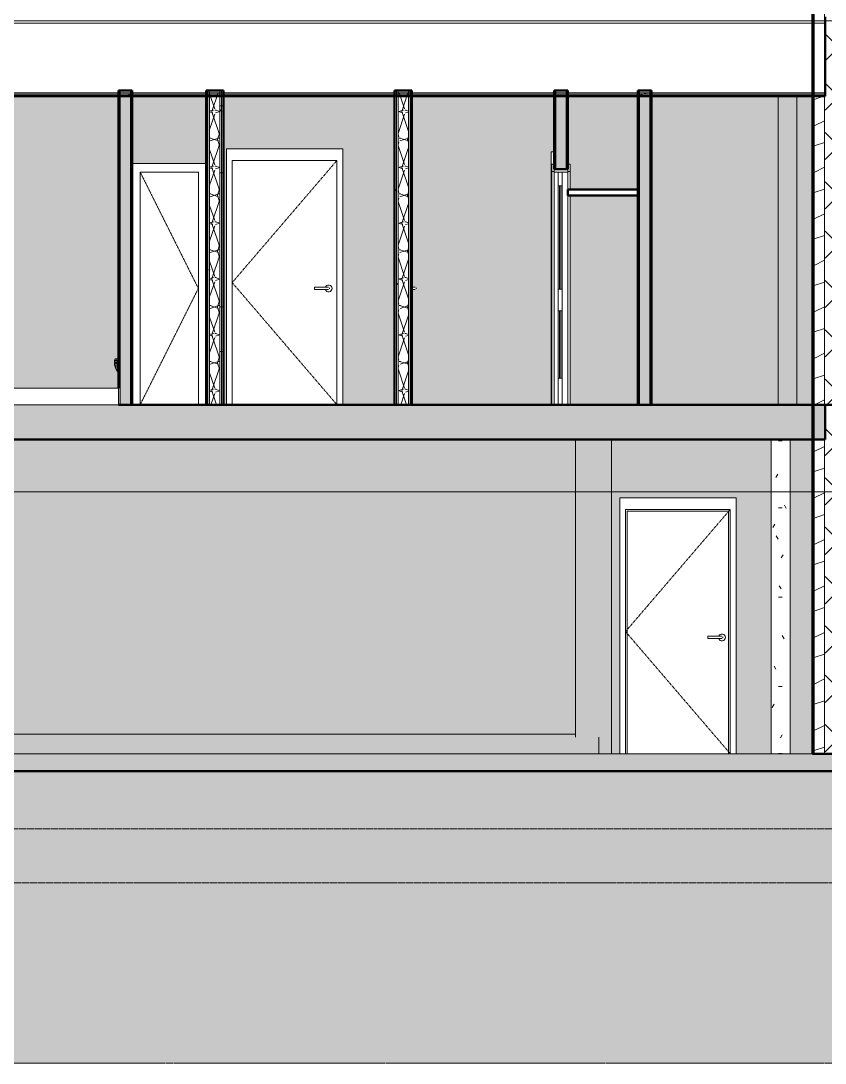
# Model space of a CAD drawing. Header units: inches. Extents: x 9584 to 15274, y -226 to 527.
# Drawn here: x 11580.4 to 11856.8, y -226.4 to 132 of the extents above; entities that cross this region are included whole.
import ezdxf

# ---------------------------------------------------------------- set-up
doc = ezdxf.new("R2010")
doc.units = ezdxf.units.IN
doc.header["$MEASUREMENT"] = 0
for name, pattern in [('Aligning Line 1_8_', [0.25, 0.125, -0.125]), ('Dash 1_16_', [0.125, 0.0625, -0.0625]), ('Grid Line 1_2_', [0.875, 0.5, -0.125, 0.125, -0.125])]:
    doc.linetypes.add(name, pattern=pattern)
for name, color, linetype, lineweight in [('0-1', 7, 'Continuous', 5), ('0-2', 7, 'Continuous', 9), ('0-5', 250, 'Continuous', 13), ('A-AREA-PATT-2', 254, 'Continuous', 9), ('A-DOOR-1', 7, 'Continuous', 9), ('A-DOOR-2', 7, 'Dash 1_16_', 9), ('A-DOOR-3', 50, 'Continuous', 20), ('A-DOOR-FRAM-1', 7, 'Continuous', 9), ('A-DOOR-FRAM-2', 50, 'Continuous', 20), ('A-FLOR', 192, 'Continuous', 13), ('A-FLOR-1', 192, 'Continuous', 50), ('A-FLOR-LEVL-1', 51, 'Grid Line 1_2_', 9), ('A-FLOR-MCUT', 51, 'Continuous', 13), ('A-FLOR-PATT-1', 8, 'Continuous', 9), ('A-WALL-1', 250, 'Continuous', 13), ('A-WALL-2', 10, 'Continuous', 50), ('A-WALL-PATT-1', 253, 'Continuous', 9), ('A-WALL-PATT-2', 7, 'Continuous', 9), ('A-WALL-PATT-4', 252, 'Continuous', 9), ('C-BLDG-PADS-1', 253, 'Continuous', 9), ('C-BLDG-PADS-2', 250, 'Continuous', 13), ('C-TOPO', 7, 'Continuous', 9), ('C-TOPO-1', 10, 'Continuous', 50), ('G-ANNO-SYMB', 111, 'Aligning Line 1_8_', 9), ('G-ANNO-SYMB-1', 147, 'Aligning Line 1_8_', 9), ('I-WALL-1', 10, 'Continuous', 50), ('I-WALL-2', 250, 'Continuous', 13), ('P-SANR-FIXT-1', 7, 'Continuous', 9), ('Q-CASE-1', 10, 'Continuous', 50), ('S-COLS', 52, 'Continuous', 9)]:
    doc.layers.add(name, color=color, linetype=linetype, lineweight=lineweight)
doc.layers.add('A-AREA-PATT-1', color=7, linetype='Continuous', lineweight=9, transparency=1)
pattern_1 = [(216.87, (11002.345, 87.994), (47.980943, 31.987086), [7.997, -71.971]), (206.565, (11011.941, 83.196), (-15.993714, -15.99413), [17.881, -17.881]), (198.435, (11011.941, 75.199), (-31.98674, -15.99388), [10.115, -40.461])]
pattern_2 = [(50, (10995.947, 72), (27.5427, -2.4099), [2.88, -31.68]), (355, (10995.947, 72), (-5.32784, 28.8843), [2.304, -25.344]), (100.451, (10998.243, 71.8), (22.2153, 26.4739), [2.448, -26.924]), (46.184, (10995.947, 79.68), (40.9819, -6.3564), [4.32, -47.52]), (96.636, (10999.363, 79.15), (35.8907, 37.4062), [3.671, -40.386]), (351.184, (10995.947, 79.68), (35.891, 37.4062), [3.456, -38.016]), (21, (10999.787, 77.76), (22.92104, -15.46073), [2.88, -31.68]), (326, (10999.787, 77.76), (9.3435, 27.84574), [2.304, -25.344]), (71.451, (11001.697, 76.472), (32.2648, 12.3844), [2.448, -26.924]), (37.5, (10995.947, 72), (0.466855, 12.78271), [1.267, -23.77, 1.267, -24.461, -25.44]), (37.5, (10995.947, 72), (0.466855, 12.78271), [-50.765, 1.267, -24.173]), (7.5, (10995.947, 72), (10.10159, 15.14509), [1.267, -13.402, 1.267, -23.194, -9.696]), (7.5, (10995.947, 72), (10.10159, 15.14509), [-39.13, 1.267, -8.429]), (327.5, (10987.384, 72), (20.49916, -0.86578), [1.267, -8.333, 1.267, -28.685, -39.744]), (327.5, (10987.384, 72), (20.49916, -0.86578), [-39.552, 1.267, -38.477]), (317.5, (10983.544, 72), (22.39478, 3.8443), [1.267, -11.213, 1.267, -18.624, -28.224]), (317.5, (10983.544, 72), (22.39478, 3.8443), [-32.371, 1.267, -26.957])]
pattern_3 = [(161.57, (10996.427, 72.48), (-3.8399538, -1.54e-05), [0, -27.322, 3.034, 0]), (18.43, (10995.467, 72.48), (-3.8399538, 1.54e-05), [0, -27.322, 3.034, 0]), (108.43, (10996.427, 72.48), (1.919622, -9.6005246), [9.106, -21.25]), (71.57, (10995.467, 72.48), (1.919622, 9.6005246), [9.106, -21.25])]
pattern_4 = [(0, (10995.947, 72), (30.72, 7.68), [1.267, -21.773, 1.267, -21.773, -122.88]), (0, (10995.947, 72), (30.72, 7.68), [-46.08, 1.267, -44.813, 1.267, -21.773, -53.76]), (0, (10995.947, 72), (30.72, 7.68), [-115.2, 1.267, -14.093, 1.267, -37.133]), (120, (11007.467, 75.84), (-22.011075, 22.7643), [1.267, -21.773, 1.267, -21.773, -122.88]), (120, (11007.467, 75.84), (-22.011075, 22.7643), [-46.08, 1.267, -44.813, 1.267, -21.773, -53.76]), (120, (11007.467, 75.84), (-22.011075, 22.7643), [-115.2, 1.267, -14.093, 1.267, -37.133]), (240, (11011.307, 91.2), (-8.708925, -30.4443), [1.267, -21.773, 1.267, -21.773, -122.88]), (240, (11011.307, 91.2), (-8.708925, -30.4443), [-46.08, 1.267, -44.813, 1.267, -21.773, -53.76]), (240, (11011.307, 91.2), (-8.708925, -30.4443), [-115.2, 1.267, -14.093, 1.267, -37.133])]
pattern_5 = [(45, (10995.947, 72), (-8.48528, 8.48528), []), (135, (10995.947, 72), (-8.48528, -8.48528), [])]

# ---------------------------------------------------------------- blocks, each defined once
blk = doc.blocks.new('CTR - 2nd Phase_rvt-1-BUILDING SECTION - EAST_WEST - LOOKING NORTH')
at = {"layer": 'A-FLOR-LEVL-1'}
for p, q in [((9583.58, 132), (12532.58, 132)), ((9583.58, 0), (12532.58, 0)), ((9583.58, -30), (12532.58, -30)), ((9583.58, -120), (12532.58, -120))]:
    blk.add_line(p, q, dxfattribs=at)
at = {"layer": 'G-ANNO-SYMB-1'}
for p, q in [((9680.25, -164.42), (12435.88, -164.42)), ((9680.25, -226.36), (12435.88, -226.36))]:
    blk.add_line(p, q, dxfattribs=at)
blk = doc.blocks.new('Toilet-Domestic-3D - Toilet-Domestic-3D-1352612-BUILDING SECTION - EAST_WEST - LOOKING NORTH')
at = {"layer": 'P-SANR-FIXT-1'}
for p, q in [((11612.51, 15.24), (11612.76, 15.75)), ((11612.51, 15.25), (11613.01, 15.25)), ((11612.51, 14.5), (11612.51, 15.25)), ((11613.01, 15.24), (11612.51, 15.24)), ((11613.01, 14.5), (11612.51, 14.5)), ((11612.76, 15.75), (11613.24, 15.75)), ((11613.01, 15.24), (11613.24, 15.75)), ((11613.51, 15.24), (11613.01, 15.24)), ((11613.01, 14.5), (11613.01, 15.24)), ((11613.51, 14.5), (11613.01, 14.5)), ((11613.02, 15.25), (11613.51, 15.25)), ((11613.24, 15.75), (11613.71, 15.75)), ((11613.86, 15.24), (11613.51, 15.24)), ((11613.51, 14.5), (11613.51, 15.24)), ((11613.86, 14.5), (11613.51, 14.5)), ((11613.52, 15.25), (11613.71, 15.75)), ((11613.52, 15.25), (11613.86, 15.25)), ((11613.71, 15.75), (11613.86, 15.75)), ((11612.51, 14.25), (11613.01, 14.25)), ((11612.51, 14.25), (11612.51, 13.75)), ((11612.51, 13.75), (11613.01, 12.38)), ((11613.01, 14.25), (11613.51, 14.25)), ((11613.01, 14.25), (11613.01, 12.42)), ((11613.01, 12.38), (11613.51, 11.51)), ((11613.51, 14.25), (11613.86, 14.25)), ((11613.51, 14.25), (11613.51, 11.51)), ((11613.51, 11.51), (11613.86, 11.16))]:
    blk.add_line(p, q, dxfattribs=at)
blk = doc.blocks.new('Shower Base-3D - 36_ x 36_-1586087-BUILDING SECTION - EAST_WEST - LOOKING NORTH')
at = {"layer": 'P-SANR-FIXT-1'}
for p, q in [((11577.86, 5.75), (11613.86, 5.75)), ((11577.86, 0), (11577.86, 5.75)), ((11613.86, 5.75), (11613.86, 0)), ((11613.86, 0), (11577.86, 0))]:
    blk.add_line(p, q, dxfattribs=at)
blk = doc.blocks.new('Single-Flush - CLOSET-1720159-BUILDING SECTION - EAST_WEST - LOOKING NORTH')
at = {"layer": 'A-DOOR-2'}
for p in [(11621.36, 80), (11621.36, 0)]:
    blk.add_line(p, (11641.36, 40), dxfattribs=at)
at = {"layer": 'A-DOOR-FRAM-1'}
for p, q in [((11643.99, 83), (11618.61, 83)), ((11621.36, 0), (11621.36, 80)), ((11621.36, 80), (11641.36, 80)), ((11641.36, 80), (11641.36, 0))]:
    blk.add_line(p, q, dxfattribs=at)
blk = doc.blocks.new('Single-Flush - 36_ x 84_-1372824-BUILDING SECTION - EAST_WEST - LOOKING NORTH')
at = {"layer": 'A-DOOR-FRAM-1'}
for p, q in [((11762.61, 0), (11762.61, 87)), ((11762.61, 87), (11763.61, 87))]:
    blk.add_line(p, q, dxfattribs=at)
blk = doc.blocks.new('FOLDING_SLIDING CLOSET - 60_ x 80_-V6-BUILDING SECTION - EAST_WEST - LOOKING NORTH')
at = {"layer": 'A-DOOR-1'}
for p, q in [((11762.86, 82.75), (11762.86, 80.25)), ((11763.61, 82.75), (11762.86, 82.75)), ((11763.61, 80.25), (11763.61, 82.75)), ((11768.36, 82.75), (11768.36, 80.25)), ((11769.11, 82.75), (11768.36, 82.75)), ((11769.11, 80.25), (11769.11, 82.75)), ((11762.86, 80.25), (11763.61, 80.25)), ((11762.86, 0), (11762.86, 80.25)), ((11763.61, 0), (11763.61, 80)), ((11768.36, 80.25), (11769.11, 80.25)), ((11769.11, 80.25), (11769.11, 74)), ((11764.99, 39.75), (11764.99, 75.31)), ((11766.36, 75.31), (11766.36, 39.75)), ((11769.11, 72), (11769.11, 0)), ((11764.99, 9.13), (11764.99, 32.25)), ((11766.36, 32.25), (11766.36, 9.13))]:
    blk.add_line(p, q, dxfattribs=at)
at = {"layer": 'A-DOOR-3'}
for p, q in [((11766.36, 80), (11764.99, 80)), ((11764.99, 80), (11764.99, 75.31)), ((11766.36, 75.31), (11766.36, 80)), ((11764.99, 75.31), (11766.36, 75.31)), ((11765.91, 75.31), (11765.45, 75.31)), ((11765.45, 75.31), (11765.45, 39.75)), ((11765.91, 39.75), (11765.91, 75.31)), ((11766.36, 39.75), (11764.99, 39.75)), ((11764.99, 39.75), (11764.99, 32.25)), ((11765.45, 39.75), (11765.91, 39.75)), ((11766.36, 32.25), (11766.36, 39.75)), ((11764.99, 32.25), (11766.36, 32.25)), ((11765.91, 32.25), (11765.45, 32.25)), ((11765.45, 32.25), (11765.45, 9.13)), ((11765.91, 9.13), (11765.91, 32.25)), ((11766.36, 9.13), (11764.99, 9.13)), ((11764.99, 9.13), (11764.99, 0)), ((11765.45, 9.13), (11765.91, 9.13)), ((11766.36, 0), (11766.36, 9.13)), ((11764.99, 0), (11766.36, 0))]:
    blk.add_line(p, q, dxfattribs=at)
at = {"layer": 'A-DOOR-FRAM-1'}
for p, q in [((11768.36, 80), (11768.36, 74)), ((11768.36, 72), (11768.36, 0))]:
    blk.add_line(p, q, dxfattribs=at)
at = {"layer": 'A-DOOR-FRAM-2'}
for p, q in [((11768.36, 81), (11763.61, 81)), ((11763.61, 81), (11763.61, 80)), ((11768.36, 80.75), (11763.61, 80.75)), ((11763.61, 80), (11768.36, 80)), ((11768.36, 80), (11768.36, 81))]:
    blk.add_line(p, q, dxfattribs=at)
blk = doc.blocks.new('OD_CW_Closet - OD_CW_Closet-1958336-BUILDING SECTION - EAST_WEST - LOOKING NORTH')
at = {"layer": 'Q-CASE-1'}
for p, q in [((11768.36, 74), (11768.36, 72)), ((11792.36, 74), (11768.36, 74)), ((11768.36, 72), (11792.36, 72)), ((11792.36, 72), (11792.36, 74))]:
    blk.add_line(p, q, dxfattribs=at)
blk = doc.blocks.new('CTR - 1st Phase - Unit Layouts_rvt-1-BUILDING SECTION - EAST_WEST - LOOKING NORTH')
at = {"layer": 'A-WALL-PATT-1'}
h = blk.add_hatch(dxfattribs=at)
h.set_pattern_fill('FP_3', color=256, style=0, pattern_type=2)
h.set_pattern_definition(pattern_1)
h.paths.add_polyline_path([(11614.49, 106.12), (11617.99, 106.12), (11617.99, 107.25), (11614.49, 107.25)], flags=0)
h = blk.add_hatch(dxfattribs=at)
h.set_pattern_fill('FP_3', color=256, style=0, pattern_type=2)
h.set_pattern_definition(pattern_1)
h.paths.add_polyline_path([(11792.99, 106.12), (11796.49, 106.12), (11796.49, 107.25), (11792.99, 107.25)], flags=0)
at = {"layer": 'A-WALL-1'}
for p, q in [((11614.49, 0), (11614.49, 108)), ((11617.99, 0), (11617.99, 108)), ((11764.24, 81), (11764.24, 108)), ((11767.74, 81), (11767.74, 108)), ((11792.99, 0), (11792.99, 108)), ((11796.49, 0), (11796.49, 108))]:
    blk.add_line(p, q, dxfattribs=at)
at = {"layer": 'A-WALL-2'}
for p, q in [((11613.86, 108), (11613.86, 5.75)), ((11618.61, 108), (11613.86, 108)), ((11618.61, 0), (11618.61, 108)), ((11768.36, 108), (11763.61, 108)), ((11763.61, 108), (11763.61, 81)), ((11768.36, 81), (11768.36, 108)), ((11792.36, 108), (11792.36, 0)), ((11797.11, 108), (11792.36, 108)), ((11797.11, 0), (11797.11, 108)), ((11763.61, 81), (11768.36, 81)), ((11613.86, 0), (11618.61, 0)), ((11792.36, 0), (11797.11, 0))]:
    blk.add_line(p, q, dxfattribs=at)
at = {"layer": '0-2'}
for name in ['Single-Flush - 36_ x 84_-1372824-BUILDING SECTION - EAST_WEST - LOOKING NORTH', 'Single-Flush - CLOSET-1720159-BUILDING SECTION - EAST_WEST - LOOKING NORTH', 'FOLDING_SLIDING CLOSET - 60_ x 80_-V6-BUILDING SECTION - EAST_WEST - LOOKING NORTH', 'OD_CW_Closet - OD_CW_Closet-1958336-BUILDING SECTION - EAST_WEST - LOOKING NORTH', 'Toilet-Domestic-3D - Toilet-Domestic-3D-1352612-BUILDING SECTION - EAST_WEST - LOOKING NORTH', 'Shower Base-3D - 36_ x 36_-1586087-BUILDING SECTION - EAST_WEST - LOOKING NORTH']:
    blk.add_blockref(name, (0, 0), dxfattribs=at)
blk = doc.blocks.new('CTR  - Topography_rvt-1-BUILDING SECTION - EAST_WEST - LOOKING NORTH')
at = {"layer": 'C-BLDG-PADS-1'}
h = blk.add_hatch(dxfattribs=at)
h.set_pattern_fill('FP_2', color=256, style=0, pattern_type=2)
h.set_pattern_definition(pattern_2)
h.paths.add_polyline_path([(12005.32, -126), (12082.19, -126), (12082.19, -120), (9896.19, -120), (9896.19, -126), (11962.26, -126)], flags=0)
at = {"layer": 'C-TOPO'}
h = blk.add_hatch(dxfattribs=at)
h.set_pattern_fill('FP_20', color=256, style=0, pattern_type=2)
h.set_pattern_definition([(0, (10995.947, 72), (24, 24), [24, -24]), (0, (10995.947, 81), (24, 24), [24, -24]), (0, (10995.947, 90), (24, 24), [24, -24]), (90, (10998.947, 93), (-24, 24), [24, -24]), (90, (11007.947, 93), (-24, 24), [24, -24]), (90, (11016.947, 93), (-24, 24), [24, -24])])
h.paths.add_polyline_path([(11402.52, -226.4), (12082.19, -226.4), (12082.19, -126.01), (9896.19, -126.01), (9896.19, -226.4), (11379.35, -226.4)], flags=0)
at = {"layer": 'A-FLOR-LEVL-1'}
for p, q in [((9583.58, 0), (12532.58, 0)), ((9583.58, -120), (12532.58, -120))]:
    blk.add_line(p, q, dxfattribs=at)
at = {"layer": 'C-BLDG-PADS-2'}
for p, q in [((12082.19, -120), (9896.19, -120)), ((9896.19, -126), (12082.19, -126))]:
    blk.add_line(p, q, dxfattribs=at)
at = {"layer": 'C-TOPO'}
blk.add_line((12082.19, -126.01), (11379.35, -126.01), dxfattribs=at)
at = {"layer": 'C-TOPO-1'}
blk.add_line((11379.35, -126.01), (12082.19, -126.01), dxfattribs=at)
at = {"layer": 'G-ANNO-SYMB-1'}
blk.add_line((9742.88, 0), (12435.88, 0), dxfattribs=at)
blk = doc.blocks.new('HOLLOW METAL - UNIT DOOR-1759144-BUILDING SECTION - EAST_WEST - LOOKING NORTH')
at = {"layer": 'A-DOOR-1'}
for p, q in [((11688.99, 84), (11652.99, 84)), ((11652.99, 84), (11652.99, 0)), ((11688.99, 0), (11688.99, 84)), ((11685.45, 40.39), (11681.31, 40.39)), ((11681.31, 40), (11681.31, 40.39)), ((11681.31, 39.61), (11681.31, 40)), ((11681.31, 39.61), (11685.45, 39.61))]:
    blk.add_line(p, q, dxfattribs=at)
at = {"layer": 'A-DOOR-1', "flags": 128}
for points in [[(11686.04, 40.39), (11686.04, 40.39), (11686.03, 40.39), (11686.03, 40.39), (11686.03, 40.39), (11686.02, 40.39), (11686.02, 40.39), (11686.01, 40.39), (11686.01, 40.39), (11686, 40.39), (11685.99, 40.39), (11685.98, 40.39), (11685.97, 40.39), (11685.96, 40.39), (11685.95, 40.39), (11685.93, 40.39), (11685.92, 40.39), (11685.9, 40.39), (11685.89, 40.39), (11685.87, 40.39), (11685.86, 40.39), (11685.84, 40.39), (11685.82, 40.39), (11685.8, 40.39), (11685.78, 40.39), (11685.76, 40.39), (11685.74, 40.39), (11685.72, 40.39), (11685.7, 40.39), (11685.68, 40.39), (11685.66, 40.39), (11685.64, 40.39), (11685.62, 40.39), (11685.59, 40.39), (11685.57, 40.39), (11685.55, 40.39), (11685.52, 40.39), (11685.5, 40.39), (11685.48, 40.39), (11685.45, 40.39), (11685.45, 40.39)], [(11685.45, 39.61), (11685.47, 39.61), (11685.49, 39.61), (11685.52, 39.61), (11685.54, 39.61), (11685.56, 39.61), (11685.59, 39.61), (11685.61, 39.61), (11685.63, 39.61), (11685.65, 39.61), (11685.68, 39.61), (11685.7, 39.61), (11685.72, 39.61), (11685.74, 39.61), (11685.76, 39.61), (11685.78, 39.61), (11685.8, 39.61), (11685.82, 39.61), (11685.84, 39.61), (11685.85, 39.61), (11685.87, 39.61), (11685.89, 39.61), (11685.9, 39.61), (11685.92, 39.61), (11685.93, 39.61), (11685.94, 39.61), (11685.96, 39.61), (11685.97, 39.61), (11685.98, 39.61), (11685.99, 39.61), (11686, 39.61), (11686, 39.61), (11686.01, 39.61), (11686.02, 39.61), (11686.02, 39.61), (11686.03, 39.61), (11686.03, 39.61), (11686.03, 39.61), (11686.04, 39.61), (11686.04, 39.61)]]:
    blk.add_lwpolyline(points, dxfattribs=at)
at = {"layer": 'A-DOOR-1'}
for centre, radius, start, end in [((11686.13, 40), 1.18, 360, 160.3657), ((11686.13, 40), 1.18, 199.5633, 360), ((11686.04, 40), 0.394, 75, 90), ((11686.04, 40), 0.394, 270, 285), ((11686.04, 40), 0.394, 0, 30), ((11686.04, 40), 0.394, 330, 0)]:
    blk.add_arc(centre, radius, start, end, dxfattribs=at)
at = {"layer": 'A-DOOR-2'}
for p, q in [((11688.99, 84), (11652.99, 42)), ((11652.99, 42), (11688.99, 0))]:
    blk.add_line(p, q, dxfattribs=at)
at = {"layer": 'A-DOOR-FRAM-1'}
for p, q in [((11652.99, 84), (11652.99, 0)), ((11652.99, 84), (11688.99, 84)), ((11688.99, 84), (11688.99, 0))]:
    blk.add_line(p, q, dxfattribs=at)
blk = doc.blocks.new('HOLLOW METAL - UNIT DOOR-1758958-BUILDING SECTION - EAST_WEST - LOOKING NORTH')
at = {"layer": 'A-DOOR-1'}
for p, q in [((11715.29, 40.39), (11714.79, 40.39)), ((11714.79, 39.61), (11715.29, 39.61))]:
    blk.add_line(p, q, dxfattribs=at)
at = {"layer": 'A-DOOR-1', "flags": 128}
for points in [[(11715.88, 40.39), (11715.88, 40.39), (11715.87, 40.39), (11715.87, 40.39), (11715.87, 40.39), (11715.86, 40.39), (11715.86, 40.39), (11715.85, 40.39), (11715.85, 40.39), (11715.84, 40.39), (11715.83, 40.39), (11715.82, 40.39), (11715.81, 40.39), (11715.8, 40.39), (11715.79, 40.39), (11715.77, 40.39), (11715.76, 40.39), (11715.74, 40.39), (11715.73, 40.39), (11715.71, 40.39), (11715.7, 40.39), (11715.68, 40.39), (11715.66, 40.39), (11715.64, 40.39), (11715.62, 40.39), (11715.6, 40.39), (11715.58, 40.39), (11715.56, 40.39), (11715.54, 40.39), (11715.52, 40.39), (11715.5, 40.39), (11715.48, 40.39), (11715.45, 40.39), (11715.43, 40.39), (11715.41, 40.39), (11715.39, 40.39), (11715.36, 40.39), (11715.34, 40.39), (11715.32, 40.39), (11715.29, 40.39), (11715.29, 40.39)], [(11715.29, 39.61), (11715.31, 39.61), (11715.33, 39.61), (11715.36, 39.61), (11715.38, 39.61), (11715.4, 39.61), (11715.43, 39.61), (11715.45, 39.61), (11715.47, 39.61), (11715.49, 39.61), (11715.52, 39.61), (11715.54, 39.61), (11715.56, 39.61), (11715.58, 39.61), (11715.6, 39.61), (11715.62, 39.61), (11715.64, 39.61), (11715.66, 39.61), (11715.67, 39.61), (11715.69, 39.61), (11715.71, 39.61), (11715.73, 39.61), (11715.74, 39.61), (11715.76, 39.61), (11715.77, 39.61), (11715.78, 39.61), (11715.79, 39.61), (11715.81, 39.61), (11715.82, 39.61), (11715.83, 39.61), (11715.84, 39.61), (11715.84, 39.61), (11715.85, 39.61), (11715.86, 39.61), (11715.86, 39.61), (11715.87, 39.61), (11715.87, 39.61), (11715.87, 39.61), (11715.88, 39.61), (11715.88, 39.61)]]:
    blk.add_lwpolyline(points, dxfattribs=at)
at = {"layer": 'A-DOOR-1'}
for start, end in [(90, 97.2275), (262.7725, 270), (0, 30), (330, 0)]:
    blk.add_arc((11715.88, 40), 0.394, start, end, dxfattribs=at)
blk = doc.blocks.new('HOLLOW METAL - GARGE-1952668-BUILDING SECTION - EAST_WEST - LOOKING NORTH')
at = {"layer": 'A-DOOR-1'}
for p, q in [((11820.63, -79.61), (11816.5, -79.61)), ((11816.5, -80), (11816.5, -79.61)), ((11816.5, -80.39), (11816.5, -80)), ((11816.5, -80.39), (11820.63, -80.39))]:
    blk.add_line(p, q, dxfattribs=at)
at = {"layer": 'A-DOOR-1', "flags": 128}
for points in [[(11821.22, -79.61), (11821.22, -79.61), (11821.22, -79.61), (11821.22, -79.61), (11821.22, -79.61), (11821.21, -79.61), (11821.21, -79.61), (11821.2, -79.61), (11821.19, -79.61), (11821.19, -79.61), (11821.18, -79.61), (11821.17, -79.61), (11821.16, -79.61), (11821.15, -79.61), (11821.13, -79.61), (11821.12, -79.61), (11821.11, -79.61), (11821.09, -79.61), (11821.08, -79.61), (11821.06, -79.61), (11821.04, -79.61), (11821.03, -79.61), (11821.01, -79.61), (11820.99, -79.61), (11820.97, -79.61), (11820.95, -79.61), (11820.93, -79.61), (11820.91, -79.61), (11820.89, -79.61), (11820.87, -79.61), (11820.85, -79.61), (11820.83, -79.61), (11820.8, -79.61), (11820.78, -79.61), (11820.76, -79.61), (11820.73, -79.61), (11820.71, -79.61), (11820.69, -79.61), (11820.66, -79.61), (11820.64, -79.61), (11820.63, -79.61)], [(11820.63, -80.39), (11820.66, -80.39), (11820.68, -80.39), (11820.7, -80.39), (11820.73, -80.39), (11820.75, -80.39), (11820.77, -80.39), (11820.8, -80.39), (11820.82, -80.39), (11820.84, -80.39), (11820.86, -80.39), (11820.88, -80.39), (11820.91, -80.39), (11820.93, -80.39), (11820.95, -80.39), (11820.97, -80.39), (11820.99, -80.39), (11821, -80.39), (11821.02, -80.39), (11821.04, -80.39), (11821.06, -80.39), (11821.07, -80.39), (11821.09, -80.39), (11821.1, -80.39), (11821.12, -80.39), (11821.13, -80.39), (11821.14, -80.39), (11821.15, -80.39), (11821.16, -80.39), (11821.17, -80.39), (11821.18, -80.39), (11821.19, -80.39), (11821.2, -80.39), (11821.21, -80.39), (11821.21, -80.39), (11821.22, -80.39), (11821.22, -80.39), (11821.22, -80.39), (11821.22, -80.39), (11821.22, -80.39)]]:
    blk.add_lwpolyline(points, dxfattribs=at)
at = {"layer": 'A-DOOR-1'}
for centre, radius, start, end in [((11821.32, -80), 1.18, 0, 160.3657), ((11821.32, -80), 1.18, 199.5633, 0), ((11821.22, -80), 0.394, 75, 90), ((11821.22, -80), 0.394, 270, 285), ((11821.22, -80), 0.394, 0, 30), ((11821.22, -80), 0.394, 330, 0)]:
    blk.add_arc(centre, radius, start, end, dxfattribs=at)
at = {"layer": 'A-DOOR-2'}
for p, q in [((11824.18, -36), (11788.18, -78)), ((11788.18, -78), (11824.18, -120))]:
    blk.add_line(p, q, dxfattribs=at)
at = {"layer": 'A-DOOR-FRAM-1'}
for p, q in [((11786.18, -120), (11786.18, -32)), ((11826.18, -32), (11786.18, -32)), ((11826.18, -120), (11826.18, -32)), ((11788.18, -120), (11788.18, -36)), ((11788.18, -36), (11824.18, -36)), ((11788.8, -120), (11788.8, -36.62)), ((11788.8, -36.62), (11823.55, -36.62)), ((11823.55, -36.62), (11823.55, -120)), ((11824.18, -36), (11824.18, -120))]:
    blk.add_line(p, q, dxfattribs=at)
blk = doc.blocks.new('CTR - 1st Phase - Common Walls_rvt-1-BUILDING SECTION - EAST_WEST - LOOKING NORTH')
at = {"layer": 'A-AREA-PATT-1'}
h = blk.add_hatch(color=256, dxfattribs=at)
h.paths.add_polyline_path([(11844.75, -120), (11852.41, -120), (11852.41, -12), (11844.75, -12), (11844.75, -119.53)], flags=0)
h.paths.add_polyline_path([(11838.19, -120), (11838.19, -12), (11184.19, -12), (11184.19, -120), (11539.49, -120), (11539.49, -33.25), (11540.24, -33.25), (11540.24, -120), (11786.18, -120), (11786.18, -32), (11826.18, -32), (11826.18, -120), (11833.09, -120)], flags=0)
h.paths.add_polyline_path([(11058.07, -120), (11166.19, -120), (11166.19, -12), (10848.19, -12), (10848.19, -120)], flags=0)
h.paths.add_polyline_path([(10179.06, -120), (10494.19, -120), (10494.19, -12), (10176.19, -12), (10176.19, -119.75), (10179.06, -119.75)], flags=0)
h.paths.add_polyline_path([(10512.19, -120), (10830.19, -120), (10830.19, -12), (10512.19, -12), (10512.19, -119.35)], flags=0)
h.paths.add_polyline_path([(9972.06, -119.75), (10158.19, -119.75), (10158.19, -12), (10108.59, -12), (10108.59, 0), (10018.71, 0), (10018.71, -12), (10010.09, -12), (10010.09, -66.41), (10006.09, -66.41), (10006.09, -12), (9969.06, -12), (9969.06, -119.75), (9969.39, -119.75)], flags=0)
at = {"layer": 'A-AREA-PATT-2'}
h = blk.add_hatch(color=256, dxfattribs=at)
h.paths.add_polyline_path([(11614.49, 0), (11618.61, 0), (11618.61, 83), (11643.99, 83), (11643.99, 106.12), (11285.91, 106.12), (11285.91, 0), (11287.23, 0), (11287.23, 80), (11317.23, 80), (11317.23, 0), (11322.6, 0), (11322.6, 37.5), (11341.68, 37.5), (11341.68, 51), (11379.68, 51), (11379.68, 37.5), (11380.82, 37.5), (11380.82, 26), (11396.68, 26), (11396.68, 0), (11418.61, 0), (11418.61, 72), (11436.36, 72), (11436.36, 96), (11448.36, 96), (11448.36, 60), (11446.36, 60), (11446.36, 36.5), (11447.24, 36.5), (11447.24, 36), (11446.36, 36), (11446.36, 34.5), (11448.36, 34.5), (11448.36, 0), (11458.43, 0), (11458.43, 82.75), (11523.93, 82.75), (11523.93, 25), (11534.11, 25), (11534.11, 87), (11573.11, 87), (11573.11, 0), (11577.86, 0), (11577.86, 5.75), (11613.86, 5.75), (11613.86, 0)], flags=0)
h.paths.add_polyline_path([(11523.93, 0), (11533.11, 0), (11533.11, 6), (11523.93, 6)], flags=0)
h.paths.add_polyline_path([(11417.36, 0.37), (11417.36, 2.87), (11416.36, 2.87), (11416.36, 26.23), (11415.46, 26.23), (11414.36, 41.95), (11414.36, 48.29), (11415.46, 64), (11416.36, 64), (11416.36, 72), (11418.36, 72), (11418.36, 0.37)], flags=0)
h.paths.add_polyline_path([(11613.86, 11.18), (11613.46, 11.61), (11612.93, 12.63), (11612.51, 13.86), (11612.51, 14.25), (11613.86, 14.25)], flags=0)
h.paths.add_polyline_path([(11613.7, 14.5), (11612.51, 14.5), (11612.52, 15.25), (11612.76, 15.75), (11613.86, 15.75), (11613.86, 14.5)], flags=0)
h.paths.add_polyline_path([(11416.36, 26.48), (11416.36, 63.75), (11415.7, 63.75), (11414.61, 48.28), (11414.62, 41.94), (11415.7, 26.48)], flags=0)
blk.add_hatch(color=256, dxfattribs=at).paths.add_polyline_path([(11650.99, 0), (11650.99, 88), (11690.99, 88), (11690.99, 0), (11708.79, 0), (11708.79, 106.12), (11649.99, 106.12), (11649.99, 0)], flags=0)
h = blk.add_hatch(color=256, dxfattribs=at)
h.paths.add_polyline_path([(11792.36, 0), (11852.41, 0), (11852.41, 106.12), (11714.79, 106.12), (11714.79, 40.39), (11716.05, 40.35), (11716.17, 40.26), (11716.22, 40.2), (11716.22, 39.8), (11716.05, 39.65), (11715.88, 39.62), (11715.66, 39.61), (11714.79, 39.61), (11714.79, 0), (11762.61, 0), (11762.61, 87), (11763.61, 87), (11763.61, 81), (11768.36, 81), (11768.36, 82.75), (11769.11, 82.75), (11769.11, 74), (11792.36, 74), (11792.36, 72), (11769.11, 72), (11769.11, 0), (11790.03, 0)], flags=0)
h.paths.add_polyline_path([(11715.29, 39.8), (11715.35, 40), (11715.29, 40.1), (11715.29, 39.9)], flags=0)
at = {"layer": 'A-WALL-PATT-1'}
h = blk.add_hatch(dxfattribs=at)
h.set_pattern_fill('FP_3', color=256, style=0, pattern_type=2)
h.set_pattern_definition(pattern_1)
h.paths.add_polyline_path([(11854.62, 0), (11856.54, 0), (11856.54, 107.25), (11853.04, 107.25), (11853.04, 0)], flags=0)
h.paths.add_polyline_path([(11856.54, 131.25), (11856.54, 239.25), (11853.04, 239.25), (11853.04, 131.25)], flags=0)
h.paths.add_polyline_path([(11853.04, 263.25), (11856.54, 263.25), (11856.54, 370), (11853.04, 370), (11853.04, 264)], flags=0)
h = blk.add_hatch(dxfattribs=at)
h.set_pattern_fill('FP_21', color=256, style=0, pattern_type=2)
h.set_pattern_definition(pattern_3)
h.paths.add_polyline_path([(11648.74, 0), (11648.74, 107.25), (11645.24, 107.25), (11645.24, 0)], flags=0)
h = blk.add_hatch(dxfattribs=at)
h.set_pattern_fill('FP_21', color=256, style=0, pattern_type=2)
h.set_pattern_definition(pattern_3)
h.paths.add_polyline_path([(11713.54, 0), (11713.54, 107.25), (11710.04, 107.25), (11710.04, 0)], flags=0)
h = blk.add_hatch(dxfattribs=at)
h.set_pattern_fill('FP_3', color=256, style=0, pattern_type=2)
h.set_pattern_definition(pattern_1)
h.paths.add_polyline_path([(11853.04, -120), (11856.54, -120), (11856.54, -12), (11853.04, -12), (11853.04, -118.21)], flags=0)
at = {"layer": 'A-WALL-PATT-2'}
h = blk.add_hatch(dxfattribs=at)
h.set_pattern_fill('FP_1', color=256, style=0, pattern_type=2)
h.set_pattern_definition(pattern_4)
h.paths.add_polyline_path([(11853.04, 0), (11853.04, 106.12), (11852.41, 106.12), (11852.41, 0)], flags=0)
h.paths.add_polyline_path([(11853.04, 133), (11853.04, 238.12), (11852.41, 238.12), (11852.41, 133)], flags=0)
h.paths.add_polyline_path([(11853.04, 265), (11853.04, 370), (11852.41, 370), (11852.41, 265)], flags=0)
h = blk.add_hatch(dxfattribs=at)
h.set_pattern_fill('FP_1', color=256, style=0, pattern_type=2)
h.set_pattern_definition(pattern_4)
h.paths.add_polyline_path([(11643.99, 0), (11644.61, 0), (11644.61, 106.12), (11643.99, 106.12), (11643.99, 1.46)], flags=0)
h = blk.add_hatch(dxfattribs=at)
h.set_pattern_fill('FP_1', color=256, style=0, pattern_type=2)
h.set_pattern_definition(pattern_4)
h.paths.add_polyline_path([(11645.24, 0), (11645.24, 106.12), (11644.61, 106.12), (11644.61, 0)], flags=0)
h = blk.add_hatch(dxfattribs=at)
h.set_pattern_fill('FP_1', color=256, style=0, pattern_type=2)
h.set_pattern_definition(pattern_4)
h.paths.add_polyline_path([(11649.36, 0), (11649.36, 106.12), (11648.74, 106.12), (11648.74, 0)], flags=0)
h = blk.add_hatch(dxfattribs=at)
h.set_pattern_fill('FP_1', color=256, style=0, pattern_type=2)
h.set_pattern_definition(pattern_4)
h.paths.add_polyline_path([(11649.36, 0), (11649.99, 0), (11649.99, 106.12), (11649.36, 106.12), (11649.36, 9.02)], flags=0)
h = blk.add_hatch(dxfattribs=at)
h.set_pattern_fill('FP_1', color=256, style=0, pattern_type=2)
h.set_pattern_definition(pattern_4)
h.paths.add_polyline_path([(11709.41, 0), (11709.41, 106.12), (11708.79, 106.12), (11708.79, 0)], flags=0)
h = blk.add_hatch(dxfattribs=at)
h.set_pattern_fill('FP_1', color=256, style=0, pattern_type=2)
h.set_pattern_definition(pattern_4)
h.paths.add_polyline_path([(11710.04, 0), (11710.04, 106.12), (11709.41, 106.12), (11709.41, 0)], flags=0)
h = blk.add_hatch(dxfattribs=at)
h.set_pattern_fill('FP_1', color=256, style=0, pattern_type=2)
h.set_pattern_definition(pattern_4)
h.paths.add_polyline_path([(11853.04, -120), (11853.04, -12), (11852.41, -12), (11852.41, -120)], flags=0)
at = {"layer": 'A-WALL-PATT-4'}
h = blk.add_hatch(dxfattribs=at)
h.set_pattern_fill('FP_25', color=256, style=0, pattern_type=2)
h.set_pattern_definition(pattern_5)
h.paths.add_polyline_path([(11864.79, 0), (11864.79, 370), (11856.79, 370), (11856.79, 0)], flags=0)
h = blk.add_hatch(dxfattribs=at)
h.set_pattern_fill('FP_25', color=256, style=0, pattern_type=2)
h.set_pattern_definition(pattern_5)
h.paths.add_polyline_path([(11856.79, -120), (11864.79, -120), (11864.79, 0), (11856.79, 0), (11856.79, -116.25)], flags=0)
at = {"layer": 'A-FLOR-LEVL-1'}
for p, q in [((9583.58, 132), (12532.58, 132)), ((9583.58, 0), (12532.58, 0)), ((9583.58, -30), (12532.58, -30)), ((9583.58, -120), (12532.58, -120))]:
    blk.add_line(p, q, dxfattribs=at)
at = {"layer": 'A-WALL-1'}
for p, q in [((11853.04, 0), (11853.04, 394)), ((11856.54, 0), (11856.54, 394)), ((11644.61, 108), (11644.61, 0)), ((11645.24, 108), (11645.24, 0)), ((11648.74, 108), (11648.74, 0)), ((11649.36, 108), (11649.36, 0)), ((11709.41, 0), (11709.41, 108)), ((11710.04, 0), (11710.04, 108)), ((11713.54, 0), (11713.54, 108)), ((11714.16, 0), (11714.16, 108)), ((11853.04, -120), (11853.04, 0)), ((11856.54, -120), (11856.54, 0)), ((11770.99, -114.3), (11770.99, -12)), ((11783.36, -12), (11783.36, -120))]:
    blk.add_line(p, q, dxfattribs=at)
at = {"layer": 'A-WALL-2'}
for p, q in [((11852.41, 394), (11852.41, 0)), ((11852.41, 0), (11852.41, -120)), ((11864.79, 0), (11852.41, 0)), ((11852.41, 0), (11864.79, 0)), ((11852.41, -120), (11864.79, -120))]:
    blk.add_line(p, q, dxfattribs=at)
at = {"layer": 'G-ANNO-SYMB-1'}
for p, q in [((9680.25, 0), (12435.88, 0)), ((9680.25, -164.42), (12435.88, -164.42)), ((9706.24, -226.36), (12435.88, -226.36)), ((9706.24, -226.36), (12428.12, -226.36))]:
    blk.add_line(p, q, dxfattribs=at)
at = {"layer": 'I-WALL-1'}
for p, q in [((11649.99, 108), (11643.99, 108)), ((11643.99, 108), (11643.99, 0)), ((11649.99, 0), (11649.99, 108)), ((11714.79, 108), (11708.79, 108)), ((11708.79, 108), (11708.79, 0)), ((11714.79, 0), (11714.79, 108)), ((11643.99, 0), (11649.99, 0)), ((11708.79, 0), (11714.79, 0))]:
    blk.add_line(p, q, dxfattribs=at)
at = {"layer": 'I-WALL-2'}
for p, q in [((11840.59, 106.12), (11840.59, 0)), ((11847.06, 0), (11847.06, 106.12)), ((11650.99, 0), (11650.99, 88)), ((11650.99, 88), (11690.99, 88)), ((11690.99, 88), (11690.99, 0)), ((11844.75, -12), (11844.75, -120))]:
    blk.add_line(p, q, dxfattribs=at)
at = {"layer": '0-5'}
for name in ['HOLLOW METAL - UNIT DOOR-1759144-BUILDING SECTION - EAST_WEST - LOOKING NORTH', 'HOLLOW METAL - UNIT DOOR-1758958-BUILDING SECTION - EAST_WEST - LOOKING NORTH', 'HOLLOW METAL - GARGE-1952668-BUILDING SECTION - EAST_WEST - LOOKING NORTH']:
    blk.add_blockref(name, (0, 0), dxfattribs=at)
blk = doc.blocks.new('Concrete-Rectangular-Column - ONE-1856735-BUILDING SECTION - EAST_WEST - LOOKING NORTH')
at = {"layer": 'S-COLS'}
h = blk.add_hatch(dxfattribs=at)
h.set_pattern_fill('FP_1', color=256, style=0, pattern_type=2)
h.set_pattern_definition(pattern_4)
h.paths.add_polyline_path([(11844.75, -120), (11844.75, -12), (11838.19, -12), (11838.19, -120)], flags=0)
blk.add_line((11838.19, -12), (11838.19, -120), dxfattribs=at)

msp = doc.modelspace()

# ---------------------------------------------------------------- hatches: boundary and pattern name
at = {"layer": 'A-FLOR-PATT-1'}
h = msp.add_hatch(dxfattribs=at)
h.set_pattern_fill('FP_1', color=256, style=0, pattern_type=2)
h.set_pattern_definition(pattern_4)
h.paths.add_polyline_path([(11853.0394, 106.125), (11853.0394, 106.75), (11796.4894, 106.75), (11796.4894, 106.125), (11852.4144, 106.125)], flags=0)
h.paths.add_polyline_path([(11856.7894, 106.125), (11856.7894, 106.75), (11856.5394, 106.7497), (11856.5394, 106.125)], flags=0)
h.paths.add_polyline_path([(11322.6019, 106.125), (11573.7394, 106.125), (11573.7394, 106.75), (11322.6019, 106.75), (11322.6019, 106.1652)], flags=0)
h.paths.add_polyline_path([(11277.2894, 106.125), (11278.0394, 106.125), (11278.0394, 106.75), (11277.2894, 106.75), (11277.2894, 106.625)], flags=0)
h.paths.add_polyline_path([(11792.3644, 106.125), (11792.9894, 106.125), (11792.9894, 106.75), (11713.5394, 106.75), (11713.5394, 106.125), (11768.7811, 106.125)], flags=0)
h.paths.add_polyline_path([(11708.7894, 106.125), (11710.0394, 106.125), (11710.0394, 106.75), (11648.7394, 106.75), (11648.7394, 106.125), (11707.1206, 106.125)], flags=0)
h.paths.add_polyline_path([(11577.2394, 106.125), (11614.4894, 106.125), (11614.4894, 106.75), (11577.2394, 106.75), (11577.2394, 106.4439)], flags=0)
h.paths.add_polyline_path([(11622.3894, 106.125), (11645.2394, 106.125), (11645.2394, 106.75), (11617.9894, 106.75), (11617.9894, 106.125), (11620.1378, 106.125)], flags=0)
h.paths.add_polyline_path([(10407.7894, 106.125), (10450.0394, 106.125), (10450.0394, 106.75), (10388.7394, 106.75), (10388.7394, 106.125), (10391.6581, 106.125)], flags=0)
h.paths.add_polyline_path([(10569.7598, 106.125), (10776.1769, 106.1652), (10776.1769, 106.75), (10525.0394, 106.75), (10525.0394, 106.125), (10565.8148, 106.125)], flags=0)
h.paths.add_polyline_path([(10383.9894, 106.125), (10385.2394, 106.125), (10385.2394, 106.75), (10305.7894, 106.75), (10305.7894, 106.125), (10369.1599, 106.125)], flags=0)
h.paths.add_polyline_path([(10301.7469, 106.125), (10302.2894, 106.125), (10302.2894, 106.75), (10245.7394, 106.7459), (10245.7394, 106.125), (10301.6644, 106.125)], flags=0)
h.paths.add_polyline_path([(10521.2855, 106.125), (10521.5394, 106.125), (10521.5394, 106.75), (10484.2894, 106.75), (10484.2894, 106.125), (10498.3301, 106.125)], flags=0)
h.paths.add_polyline_path([(10453.5394, 106.125), (10480.7894, 106.125), (10480.7894, 106.75), (10453.5394, 106.75), (10453.5394, 106.5184)], flags=0)
h.paths.add_polyline_path([(10820.7394, 106.125), (10821.4894, 106.125), (10821.4894, 106.75), (10820.7394, 106.75), (10820.7394, 106.375)], flags=0)
h.paths.add_polyline_path([(10242.2394, 106.125), (10242.2394, 106.75), (10241.9894, 106.75), (10241.9894, 106.125)], flags=0)
h.paths.add_polyline_path([(11285.3823, 106.6571), (11285.3759, 106.75), (11285.3202, 106.7192)], flags=0)
h.paths.add_polyline_path([(10813.3965, 106.6571), (10813.4894, 106.75), (10813.4029, 106.75)], flags=0)
h = msp.add_hatch(dxfattribs=at)
h.set_pattern_fill('FP_2', color=256, style=0, pattern_type=2)
h.set_pattern_definition(pattern_2)
h.paths.add_polyline_path([(11563.9847, -12), (11856.7894, -12), (11856.7894, 0), (10108.5894, 0), (10108.5894, -12), (11553.2205, -12)], flags=0)
h.paths.add_polyline_path([(9907.3894, -12), (10012.5894, -12), (10012.5894, 0), (9891.1894, 0), (9891.1894, -12), (9901.1894, -12)], flags=0)
h.paths.add_polyline_path([(10018.7144, -12), (10018.7144, 0), (10018.0894, 0), (10018.0894, -12)], flags=0)

# ---------------------------------------------------------------- linework, layer by layer
at = {"layer": 'A-FLOR'}
for p, q in [((11770.9894, -113.2812), (11546.9894, -113.2812)), ((11778.9894, -120), (11778.9894, -114.305))]:
    msp.add_line(p, q, dxfattribs=at)
at = {"layer": 'A-FLOR-1'}
for p, q in [((11856.7894, 106.125), (11856.7894, 133.375)), ((11285.9144, 106.125), (11856.7894, 106.125)), ((11856.7894, 0), (11613.8644, 0)), ((11856.7894, -12), (11856.7894, 0)), ((10108.5894, -12), (11856.7894, -12))]:
    msp.add_line(p, q, dxfattribs=at)
at = {"layer": 'A-FLOR-LEVL-1'}
for p, q in [((9610.2403, 132), (12532.5752, 132)), ((9610.2403, 0), (12532.5752, 0)), ((9610.2403, -30), (12532.5752, -30)), ((9610.2403, -120), (12532.5752, -120))]:
    msp.add_line(p, q, dxfattribs=at)
at = {"layer": 'A-FLOR-MCUT'}
for p, q in [((11856.7894, 131.25), (11250.1394, 131.25)), ((11856.7894, 107.25), (11255.6394, 107.25)), ((11856.7894, 106.75), (11285.2894, 106.75))]:
    msp.add_line(p, q, dxfattribs=at)
at = {"layer": 'G-ANNO-SYMB'}
for p, q in [((9680.2519, 0), (12435.8839, 0)), ((9706.2403, -145.8387), (12435.8839, -145.8387)), ((9706.2403, -145.8387), (12435.8839, -145.8387)), ((9680.2519, -164.4174), (12435.8839, -164.4174))]:
    msp.add_line(p, q, dxfattribs=at)

# ---------------------------------------------------------------- block references
at = {"layer": '0-1'}
for name in ['CTR - 2nd Phase_rvt-1-BUILDING SECTION - EAST_WEST - LOOKING NORTH', 'CTR - 1st Phase - Common Walls_rvt-1-BUILDING SECTION - EAST_WEST - LOOKING NORTH', 'CTR  - Topography_rvt-1-BUILDING SECTION - EAST_WEST - LOOKING NORTH', 'CTR - 1st Phase - Unit Layouts_rvt-1-BUILDING SECTION - EAST_WEST - LOOKING NORTH']:
    msp.add_blockref(name, (0, 0), dxfattribs=at)
at = {"layer": 'S-COLS'}
msp.add_blockref('Concrete-Rectangular-Column - ONE-1856735-BUILDING SECTION - EAST_WEST - LOOKING NORTH', (0, 0), dxfattribs=at)

doc.saveas('drawing.dxf')
